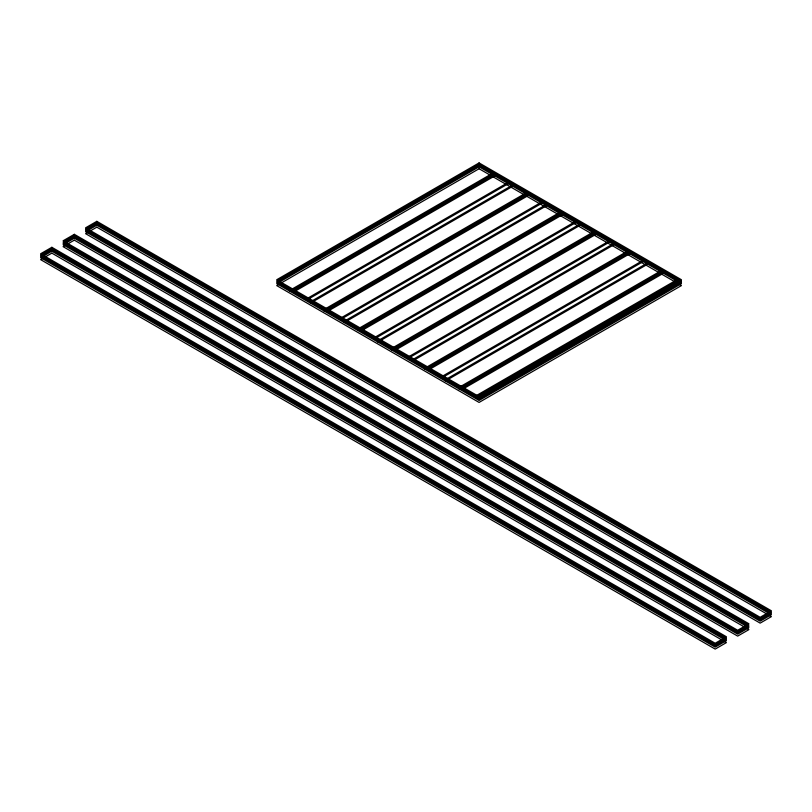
<?xml version="1.0" encoding="UTF-8"?>
<svg xmlns="http://www.w3.org/2000/svg" width="812" height="812" viewBox="0 0 812 812"><rect width="100%" height="100%" fill="white"/><g stroke="black" fill="none" stroke-linecap="round" stroke-linejoin="round"><path stroke-width="1.22" d="M290.199 290.138L492.569 173.291M290.199 291.427L492.569 174.59M293.568 290.787L495.949 173.941M293.568 292.076L495.949 175.24M307.058 298.572L509.439 181.736M307.058 299.872L509.439 183.025M310.438 301.82L512.808 184.974M310.438 303.12L512.808 186.273M323.927 309.605L526.298 192.769M323.927 310.905L526.298 194.068M327.297 310.255L529.678 193.418M327.297 311.554L529.678 194.718M340.786 318.04L543.167 201.203M340.786 319.339L543.167 202.503M344.166 321.288L546.537 204.451M344.166 322.587L546.537 205.751M357.656 329.083L560.026 212.236M357.656 330.382L560.026 213.536M361.025 329.733L563.406 212.886M361.025 331.032L563.406 214.185M374.515 337.518L576.896 220.681M374.515 338.817L576.896 221.98M377.895 340.766L580.265 223.919M377.895 342.065L580.265 225.218M391.384 348.551L593.755 231.714M391.384 349.85L593.755 233.014M394.754 349.201L597.135 232.364M394.754 350.5L597.135 233.663M408.253 356.996L610.624 240.149M408.253 358.295L610.624 241.448M411.623 360.234L613.994 243.397M411.623 361.533L613.994 244.696M425.112 368.029L627.493 251.182M425.112 369.328L627.493 252.481M428.482 368.678L630.863 251.832M428.482 369.978L630.863 253.131M441.982 376.463L644.352 259.627M441.982 377.763L644.352 260.926M445.352 379.712L647.722 262.875M445.352 381.011L647.722 264.164M458.841 387.497L661.222 270.66M458.841 388.796L661.222 271.959M462.211 388.146L664.592 271.309M462.211 389.445L664.592 272.609M475.71 395.941L678.081 279.095M475.71 397.241L678.081 280.394M51.846 247.295L40.6 253.78L715.189 643.246L726.425 636.76L51.846 247.295M74.328 234.313L63.082 240.799L737.672 630.264L748.918 623.778L74.328 234.313M96.811 221.331L85.575 227.817L760.154 617.282L771.4 610.797L96.811 221.331M51.846 248.594L40.6 255.08L715.189 644.545L726.425 638.059L51.846 248.594M74.328 235.612L63.082 242.098L737.672 631.563L748.918 625.078L74.328 235.612M96.811 222.63L85.575 229.116L760.154 618.582L771.4 612.096L96.811 222.63M51.846 249.893L40.6 256.379L715.189 645.844L726.425 639.359L51.846 249.893M74.328 236.901L63.082 243.397L737.672 632.863L748.918 626.377L74.328 236.901M96.811 223.919L85.575 230.415L760.154 619.881L771.4 613.395L96.811 223.919M51.846 251.182L40.6 257.678L715.189 647.144L726.425 640.658L51.846 251.182M74.328 238.2L63.082 244.696L737.672 634.162L748.918 627.676L74.328 238.2M96.811 225.218L85.575 231.714L760.154 621.18L771.4 614.694L96.811 225.218M51.846 253.131L40.6 259.627L715.189 649.092L726.425 642.607L51.846 253.131M74.328 240.149L63.082 246.645L737.672 636.111L748.918 629.615L74.328 240.149M96.811 227.167L85.575 233.663L760.154 623.129L771.4 616.633L96.811 227.167M479.08 162.907L276.709 279.744L479.08 396.591L681.451 279.744L479.08 162.907M479.08 164.207L276.709 281.043L479.08 397.89L681.451 281.043L479.08 164.207M479.08 165.506L276.709 282.343L479.08 399.189L681.451 282.343L479.08 165.506M479.08 166.805L276.709 283.642L479.08 400.478L681.451 283.642L479.08 166.805M479.08 168.754L276.709 285.591L479.08 402.427L681.451 285.591L479.08 168.754"/></g></svg>
